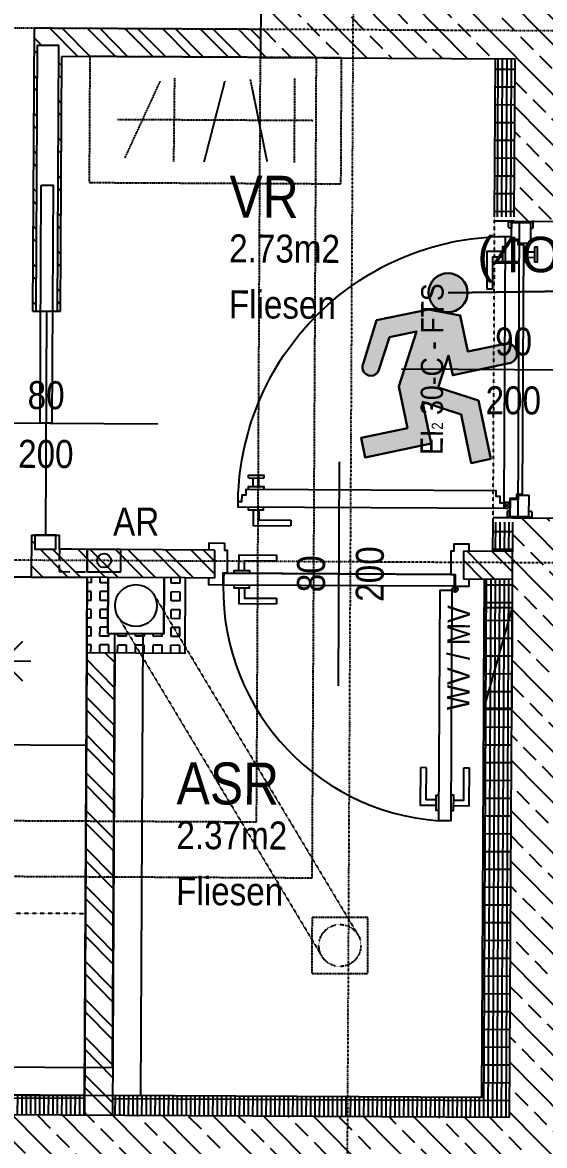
# Model space of a CAD drawing. Header units: millimetres. Extents: x -89828 to -25315, y -35442 to 69272.
# Drawn here: x -79983 to -78117, y 27855 to 31866 of the extents above; entities that cross this region are included whole.
import ezdxf
from ezdxf.enums import TextEntityAlignment as Align

# ---------------------------------------------------------------- set-up
doc = ezdxf.new("R2010")
doc.units = ezdxf.units.MM
doc.linetypes.add('HIDDEN2', pattern=[0.1875, 0.125, -0.0625])
doc.linetypes.add('STRICHPUNKT', pattern=[1, 0.5, -0.25, 0, -0.25])
for name, color, linetype in [('00_HLP---------M0', 6, 'Continuous'), ('00_HLP-G00-L04-M0', 6, 'Continuous'), ('01-ANS-G00-L04-M0', 8, 'Continuous'), ('01-TXT---------M0', 1, 'Continuous'), ('01-TXT---------PP', 1, 'Continuous'), ('01-TXT-G00-L04-M0', 1, 'Continuous'), ('02-AXO-G00-L04-M0', 8, 'STRICHPUNKT'), ('02-DIM-G00-L04-ROHBAU', 8, 'Continuous'), ('02-FIL-G00-L04-ORANGE', 40, 'Continuous'), ('02-FIL-G00-L04-STB', 8, 'Continuous'), ('02-HID-G00-L04-M0', 8, 'HIDDEN2'), ('02-TWA---------M0', 4, 'Continuous'), ('02-TWA-G00-L04-M0', 4, 'Continuous'), ('02-ZWA---------M0', 2, 'Continuous'), ('02-ZWA-G00-L04-M0', 2, 'Continuous'), ('03-ANS-G00-L04-M0', 8, 'Continuous'), ('03-HID-G00-L04-M0', 8, 'HIDDEN2'), ('03-SYM-G00-L04-M0', 8, 'Continuous'), ('05-STO---------M0', 1, 'Continuous'), ('05-STO--------M0', 1, 'Continuous'), ('05-SYM---------M0', 8, 'Continuous'), ('05-SYM--------M0', 8, 'Continuous'), ('05-SYM-G00-L04-M0', 8, 'Continuous'), ('05-TXT--------M0', 8, 'Continuous'), ('05-TXT-G00-L04-M0', 8, 'Continuous'), ('05_HLP---------M0', 6, 'Continuous'), ('07-SAN---------M0', 8, 'Continuous'), ('07-SAN-G00-L04-FBHZG-EVERT', 8, 'Continuous'), ('07-SAN-G00-L04-KLIMA', 8, 'Continuous'), ('07-SAN-G00-L04-Küche', 8, 'Continuous'), ('07-SAN-G00-L04-M0', 8, 'Continuous'), ('07_MOB-G00-L04-M0', 6, 'HIDDEN2')]:
    doc.layers.add(name, color=color, linetype=linetype)
doc.styles.add('ARIAL', font='arial.ttf', dxfattribs={"width": 0.85})
doc.styles.get("Standard").update_dxf_attribs({"font": 'arial.ttf'})
doc.dimstyles.new('pp chromy&schneider', dxfattribs={"dimscale": 0.005, "dimtxt": 25, "dimasz": 10, "dimexe": 0, "dimexo": 0, "dimgap": 5, "dimtad": 1, "dimdec": 1, "dimlfac": 100, "dimrnd": 0.1, "dimzin": 9, "dimdsep": 46, "dimtxsty": 'ARIAL', "dimblk": 'c&s kote', "dimcen": 0, "dimse1": 1, "dimse2": 1, "dimclrd": 8, "dimclrt": 8, "dimadec": 0, "dimazin": 0, "dimtfac": 0.75, "dimtdec": 1, "dimtix": 1, "dimtmove": 2, "dimatfit": 0, "dimldrblk": 'NONE', "dimfxl": 1, "dimtolj": 1, "dimlwd": -1, "dimarcsym": 0})
pattern_1 = [(89.70755, (-111790.204, -17025.04), (-15.874793, 0.0810293), []), (179.70755, (-111790.204, -17025.04), (-0.32412, -63.49917), [])]
pattern_2 = [(134.70755, (-111790.2, -17025.04), (-67.69482, -67.00727), []), (134.70755, (-111789.975, -16980.14), (-67.69482, -67.00727), [])]
pattern_3 = [(134.70755, (-111790.2, -17025.04), (-90.25976, -89.34302), []), (134.70755, (-111789.75, -16935.24), (-90.25976, -89.34302), [63.5, -31.75])]

# ---------------------------------------------------------------- blocks, each defined once
blk = doc.blocks.new('05-TXT')
at = {"layer": '05-TXT--------M0'}
blk.add_line((-0.4, 0), (0.4, 0), dxfattribs=at)
at = {"layer": '05-TXT--------M0', "color": 8, "style": 'ARIAL', "width": 0.85}
blk.add_attdef('BREITE', text='', height=0.1, dxfattribs=at).set_placement((0, 0.05), align=Align.CENTER)
blk.add_attdef('HÖHE', text='', height=0.1, rotation=360, dxfattribs=at).set_placement((0, -0.06), align=Align.TOP_CENTER)
blk = doc.blocks.new('WET')
at = {"layer": '02-TWA---------M0'}
for points in [[(-0.53, 0), (-0.53, 0.2)], [(0.53, 0), (0.53, 0.2)]]:
    blk.add_lwpolyline(points, dxfattribs=at)
at = {"layer": '02-ZWA---------M0'}
for points in [[(-0.53, 0), (-0.53, -0.07)], [(0.53, 0), (0.53, -0.07)]]:
    blk.add_lwpolyline(points, dxfattribs=at)
at = {"layer": '05-STO---------M0'}
for points in [[(-0.525, 0.058), (-0.505, 0.058), (-0.505, 0.063, 0.414214), (-0.51, 0.068), (-0.53, 0.068)], [(0.525, 0.058), (0.505, 0.058), (0.505, 0.063, -0.414214), (0.51, 0.068), (0.53, 0.068)], [(-0.525, -0.01), (-0.505, -0.01), (-0.505, -0.015, -0.414214), (-0.51, -0.02), (-0.53, -0.02)], [(0.525, -0.01), (0.505, -0.01), (0.505, -0.015, 0.414214), (0.51, -0.02), (0.53, -0.02)]]:
    blk.add_lwpolyline(points, format="xyb", close=True, dxfattribs=at)
for points in [[(-0.464, -0.01), (-0.525, -0.01), (-0.525, 0.058), (-0.45, 0.058), (-0.45, 0.058), (-0.45, 0.058), (-0.45, 0.0195), (-0.464, 0.0195), (-0.464, -0.01)], [(0.464, -0.01), (0.525, -0.01), (0.525, 0.058), (0.45, 0.058), (0.45, 0.058), (0.45, 0.058), (0.45, 0.0195), (0.464, 0.0195), (0.464, -0.01)]]:
    blk.add_lwpolyline(points, dxfattribs=at)
at = {"layer": '05-SYM---------M0'}
for p, q in [((-0.422, -0.908), (-0.392, -0.908)), ((-0.422, -0.928), (-0.392, -0.928))]:
    blk.add_line(p, q, dxfattribs=at)
for points in [[(0.53, 0.018), (-0.53, 0.018)], [(-0.432, -0.061), (-0.432, -0.061), (-0.452, -0.061), (-0.452, -0.046), (-0.476, -0.046), (-0.476, -0.032), (-0.496, -0.032), (-0.496, -0.982), (-0.476, -0.982), (-0.476, -0.968), (-0.452, -0.968), (-0.452, -0.953), (-0.432, -0.953), (-0.432, -0.061)], [(-0.491, -0.021), (-0.481, -0.021)], [(-0.486, -0.026), (-0.486, -0.016)], [(-0.506, -0.928), (-0.562, -0.928), (-0.562, -0.793)], [(-0.542, -0.793), (-0.562, -0.793)], [(-0.506, -0.908), (-0.542, -0.908), (-0.542, -0.793)], [(-0.496, -0.9455), (-0.506, -0.9455), (-0.506, -0.8905), (-0.496, -0.8905)], [(-0.432, -0.9455), (-0.422, -0.9455), (-0.422, -0.8905), (-0.432, -0.8905)], [(-0.392, -0.9455), (-0.382, -0.9455), (-0.382, -0.8905), (-0.392, -0.8905)], [(-0.392, -0.9455), (-0.392, -0.8905)]]:
    blk.add_lwpolyline(points, dxfattribs=at)
blk.add_circle((-0.486, -0.021), 0.01, dxfattribs=at)
blk.add_arc((-0.486, -0.021), 0.9611, 269.4038, 0.6558, dxfattribs=at)
at = {"layer": '05_HLP---------M0'}
for p, q in [((0.401, 0.043), (0.401, 0.073)), ((0.421, 0.043), (0.421, 0.073))]:
    blk.add_line(p, q, dxfattribs=at)
for points in [[(0.4385, 0.073), (0.4385, 0.083), (0.3835, 0.083), (0.3835, 0.073)], [(0.4385, 0.073), (0.3835, 0.073)], [(0.4385, 0.033), (0.4385, 0.043), (0.3835, 0.043), (0.3835, 0.033)], [(-0.446, 0.033), (-0.446, 0.033), (-0.446, 0.013), (-0.461, 0.013), (-0.461, -0.011), (-0.475, -0.011), (-0.475, -0.031), (0.475, -0.031), (0.475, -0.011), (0.461, -0.011), (0.461, 0.013), (0.446, 0.013), (0.446, 0.033), (-0.446, 0.033)], [(0.4385, -0.031), (0.4385, -0.041), (0.3835, -0.041), (0.3835, -0.031)], [(0.421, -0.041), (0.421, -0.097), (0.286, -0.097)], [(0.401, -0.041), (0.401, -0.077), (0.286, -0.077)], [(0.286, -0.077), (0.286, -0.097)]]:
    blk.add_lwpolyline(points, dxfattribs=at)
blk = doc.blocks.new('01-SQM')
at = {"layer": '01-TXT---------M0', "color": 1, "style": 'ARIAL', "width": 0.85}
blk.add_attdef('ROOM', (0, 0), '', height=0.15, dxfattribs=at)
blk.add_attdef('AREA', text='', height=0.1, dxfattribs=at).set_placement((0, -0.06), align=Align.TOP_LEFT)
at = {"layer": '01-TXT---------PP', "color": 1, "style": 'ARIAL', "width": 0.85}
blk.add_attdef('NR', text='', height=0.15, dxfattribs=at).set_placement((-0.1173, 0), align=Align.RIGHT)
blk.add_attdef('FLOOR', text='', height=0.1, dxfattribs=at).set_placement((0, -0.26), align=Align.TOP_LEFT)
blk = doc.blocks.new('TÜR-80_10er-WAND')
at = {"layer": '00_HLP---------M0'}
for points in [[(-0.3575, 0.027), (-0.3575, 0.083), (-0.2225, 0.083)], [(-0.2225, 0.063), (-0.2225, 0.083)], [(-0.3375, 0.027), (-0.3375, 0.063), (-0.2225, 0.063)], [(0.4, 0.017), (-0.4, 0.017)], [(-0.375, 0.017), (-0.375, 0.027), (-0.32, 0.027), (-0.32, 0.017)], [(-0.375, -0.025), (-0.375, -0.035), (-0.32, -0.035), (-0.32, -0.025)], [(-0.3575, -0.035), (-0.3575, -0.091), (-0.2225, -0.091)], [(-0.3375, -0.035), (-0.3375, -0.071), (-0.2225, -0.071)], [(-0.2225, -0.071), (-0.2225, -0.091)]]:
    blk.add_lwpolyline(points, dxfattribs=at)
blk.add_lwpolyline([(0.4115, -0.025), (-0.4115, -0.025), (-0.4115, -0.025), (-0.4115, 0.017), (0.4115, 0.017)], close=True, dxfattribs=at)
at = {"layer": '02-ZWA---------M0'}
for points in [[(-0.445, 0.1), (-0.445, 0)], [(0.445, 0.1), (0.445, 0)]]:
    blk.add_lwpolyline(points, dxfattribs=at)
at = {"layer": '05-STO--------M0'}
for points in [[(-0.465, 0.1), (-0.465, 0.125), (-0.41, 0.125), (-0.41, 0.1), (-0.4, 0.1), (-0.4, 0.017), (-0.415, 0.017), (-0.415, -0.025), (-0.465, -0.025), (-0.465, 0)], [(0.465, 0.1), (0.465, 0.125), (0.41, 0.125), (0.41, 0.1), (0.4, 0.1), (0.4, 0.017), (0.415, 0.017), (0.415, -0.025), (0.465, -0.025), (0.465, 0)]]:
    blk.add_lwpolyline(points, dxfattribs=at)
at = {"layer": '05-SYM---------M0'}
for points in [[(0.352, -0.8085), (0.296, -0.8085), (0.296, -0.6735)], [(0.316, -0.6735), (0.296, -0.6735)], [(0.352, -0.7885), (0.316, -0.7885), (0.316, -0.6735)], [(0.414, -0.8085), (0.47, -0.8085), (0.47, -0.6735)], [(0.414, -0.7885), (0.45, -0.7885), (0.45, -0.6735)], [(0.45, -0.6735), (0.47, -0.6735)], [(0.362, -0.826), (0.352, -0.826), (0.352, -0.771), (0.362, -0.771)], [(0.404, -0.826), (0.414, -0.826), (0.414, -0.771), (0.404, -0.771)]]:
    blk.add_lwpolyline(points, dxfattribs=at)
at = {"layer": '05-SYM--------M0'}
blk.add_lwpolyline([(0.404, -0.0395), (0.404, -0.8625), (0.404, -0.8625), (0.362, -0.8625), (0.362, -0.0395)], close=True, dxfattribs=at)
for points in [[(0.41, -0.036), (0.42, -0.036)], [(0.415, -0.031), (0.415, -0.041)]]:
    blk.add_lwpolyline(points, dxfattribs=at)
blk.add_circle((0.415, -0.036), 0.01, dxfattribs=at)
blk.add_arc((0.415, -0.036), 0.8282, 176.3309, 266.3309, dxfattribs=at)
blk = doc.blocks.new('03-rar')
blk.add_circle((0, 0), 0.05)
at = {"layer": '01-TXT---------M0', "color": 8, "style": 'ARIAL', "width": 0.85}
blk.add_attdef('RR', text='', height=0.1, dxfattribs=at).set_placement((0, 0.1), align=Align.CENTER)
blk = doc.blocks.new('Kühlschrank')
blk.add_lwpolyline([(-0.3, 0), (0.3, 0), (0.3, -0.6), (-0.3, -0.6)], close=True)
for points in [[(0, -0.2), (0, -0.4)], [(0.0707, -0.2293), (-0.0707, -0.3707)], [(-0.0707, -0.2293), (0.0707, -0.3707)], [(-0.1, -0.3), (0.1, -0.3)]]:
    blk.add_lwpolyline(points)
blk = doc.blocks.new('c&s kote')
at = {"color": 8}
for p, q in [((0, -2), (0, 2)), ((0, 2), (0, -2)), ((-2, 0), (2, 0)), ((2, 0), (-2, 0))]:
    blk.add_line(p, q, dxfattribs=at)
blk.add_circle((0, 0), 0.5, dxfattribs=at)
blk = doc.blocks.new('*D358')
at = {"layer": '02-DIM-G00-L04-ROHBAU', "color": 8, "transparency": 16777216}
blk.add_arc((-84106.7, 21100.8), 1076, 180.0171, 269.7049, dxfattribs=at)
at = {"layer": 'Defpoints', "color": 0, "transparency": 16777216}
for p in [(-84004.5, 41133.9), (-89295.3, 21099.5), (-71706.6, 21103.9), (-85039.4, 20564.2), (-84118.8, 18734.2)]:
    blk.add_point(p, dxfattribs=at)
at = {"layer": '02-DIM-G00-L04-ROHBAU', "color": 8, "transparency": 16777216, "xscale": 0.05, "yscale": 0.05, "zscale": 0.05}
for p, rotation in [((-85182.7, 21100.5), 90.01578644530409), ((-84112.2, 20024.8), 359.7062180805232)]:
    blk.add_blockref('c&s kote', p, dxfattribs=dict(at, rotation=rotation))
at = {"layer": '02-DIM-G00-L04-ROHBAU', "color": 8, "transparency": 16777216, "insert": (-84869.4, 20341.8), "char_height": 0.125, "attachment_point": 5, "rotation": 314.861, "style": 'ARIAL'}
blk.add_mtext('\\A1;90°', dxfattribs=at)
blk = doc.blocks.new('_None')
blk = doc.blocks.new('07_Klimasifon')
at = {"layer": '00_HLP---------M0', "linetype": 'HIDDEN2', "ltscale": 0.3}
blk.add_lwpolyline([(0, -0.1), (0.08, -0.1), (0.08, 0), (0, 0)], close=True, dxfattribs=at)
at = {"layer": '07-SAN---------M0'}
blk.add_lwpolyline([(0, -0.22), (0.08, -0.22), (0.08, -0.1), (0, -0.1)], close=True, dxfattribs=at)
blk.add_circle((0.04, -0.16), 0.025, dxfattribs=at)
blk = doc.blocks.new('*D401')
at = {"layer": '02-DIM-G00-L04-ROHBAU', "color": 8, "transparency": 16777216}
blk.add_arc((-84017.6, 38567), 783.2, 89.7112, 180.3764, dxfattribs=at)
at = {"layer": 'Defpoints', "color": 0, "transparency": 16777216}
for p in [(-84004.5, 41133.9), (-84408.4, 39245.7), (-66186.8, 38685.2), (-89206.3, 38532.5), (-84118.8, 18734.2)]:
    blk.add_point(p, dxfattribs=at)
at = {"layer": '02-DIM-G00-L04-ROHBAU', "color": 8, "transparency": 16777216, "xscale": 0.05, "yscale": 0.05, "zscale": 0.05}
for p, rotation in [((-84013.6, 39350.1), 359.709378319148), ((-84800.7, 38561.8), 270.3781979327374)]:
    blk.add_blockref('c&s kote', p, dxfattribs=dict(at, rotation=rotation))
at = {"layer": '02-DIM-G00-L04-ROHBAU', "color": 8, "transparency": 16777216, "insert": (-84571.9, 39120.4), "char_height": 0.125, "attachment_point": 5, "rotation": 45.0438, "style": 'ARIAL'}
blk.add_mtext('\\A1;91°', dxfattribs=at)
blk = doc.blocks.new('*D400')
at = {"layer": '02-DIM-G00-L04-ROHBAU', "color": 8, "transparency": 16777216}
blk.add_arc((-84037, 34766.4), 799.5, 89.7111, 179.704, dxfattribs=at)
at = {"layer": 'Defpoints', "color": 0, "transparency": 16777216}
for p in [(-84004.5, 41133.9), (-84433.2, 35460.8), (-89225.4, 34792.9), (-66207.2, 34675.4), (-84118.8, 18734.2)]:
    blk.add_point(p, dxfattribs=at)
at = {"layer": '02-DIM-G00-L04-ROHBAU', "color": 8, "transparency": 16777216, "xscale": 0.05, "yscale": 0.05, "zscale": 0.05}
for p, rotation in [((-84032.9, 35565.8), 359.7093409936003), ((-84836.4, 34770.5), 269.7057576421179)]:
    blk.add_blockref('c&s kote', p, dxfattribs=dict(at, rotation=rotation))
at = {"layer": '02-DIM-G00-L04-ROHBAU', "color": 8, "transparency": 16777216, "insert": (-84599.5, 35334.6), "char_height": 0.125, "attachment_point": 5, "rotation": 44.7075, "style": 'ARIAL'}
blk.add_mtext('\\A1;90°', dxfattribs=at)
blk = doc.blocks.new('SCHIEBETÜR-80')
at = {"layer": '02-ZWA---------M0'}
for points in [[(-0.4, 0.05), (-0.4, 0.0375)], [(0.4, 0.05), (0.4, -0.05)], [(-0.4, 0.0375), (-1.35, 0.0375), (-1.35, -0.0375), (-0.4, -0.0375)], [(-0.4, -0.0375), (-0.4, -0.05)]]:
    blk.add_lwpolyline(points, dxfattribs=at)
blk.add_lwpolyline([(0.4, 0.0375), (0.45, 0.0375), (0.45, -0.0375), (0.4, -0.0375)], close=True, dxfattribs=at)
at = {"layer": '05-SYM---------M0'}
blk.add_lwpolyline([(-0.85, 0.021), (-0.85, -0.021), (0, -0.021), (0, 0.021)], close=True, dxfattribs=at)
blk = doc.blocks.new('9809550')
at = {"color": 18, "lineweight": 30, "true_color": 0x000000}
for points in [[(423921.7, 99168.8), (423956.8, 99168.8), (423956.8, 99202.9), (423984.5, 99214.5), (424033.7, 99214.5), (424053.8, 99178.3)], [(424040.2, 99170.9), (424025.2, 99196.7), (423999.7, 99196.8), (424026.2, 99150.3), (424026.2, 99110.9), (424070.2, 99110.9), (424070.2, 99092.3), (424007.5, 99092.3), (424007.5, 99131.7), (423975, 99113.1), (423975, 99067), (423956.5, 99067), (423956.5, 99122.4), (423990.5, 99141.9), (423975.1, 99168.8), (423975.1, 99150.2), (423921.7, 99150.3)]]:
    blk.add_lwpolyline(points, dxfattribs=at)
blk.add_circle((423963.6, 99225.9), 18.1, dxfattribs=at)
for centre, radius, start, end in [((424047.8, 99173.1), 7.96, 195.7299, 41.4005), ((423921.7, 99159.5), 9.27, 89.9849, 270.0151)]:
    blk.add_arc(centre, radius, start, end, dxfattribs=at)
blk = doc.blocks.new('750298750')
h = blk.add_hatch(color=3)
h.paths.add_polyline_path([(426943.6, 99576.9), (426968.1, 99576.8), (426982.5, 99552, 1.25347), (426995.6, 99559.2), (426976.3, 99594), (426929, 99594), (426902.3, 99582.8), (426902.3, 99550), (426868.6, 99550, 1), (426868.6, 99532.2), (426919.9, 99532.1), (426919.9, 99550), (426934.8, 99524.1), (426902.1, 99505.4), (426902.1, 99452.1), (426919.8, 99452.1), (426919.8, 99496.4), (426951.1, 99514.3), (426951.1, 99476.4), (427011.4, 99476.4), (427011.4, 99494.3), (426969.1, 99494.3), (426969.1, 99532.2)])
h.paths.add_polyline_path([(426891.5, 99604.9, 1), (426926.3, 99604.9, 1)])
at = {"xscale": 0.9619413167778113, "yscale": 0.9619413167778113, "zscale": 0.9619413167778113}
blk.add_blockref('9809550', (19080.8, 4155.4), dxfattribs=at)

msp = doc.modelspace()

# ---------------------------------------------------------------- hatches: boundary and pattern name
at = {"layer": '02-FIL-G00-L04-ORANGE', "true_color": 0x636466}
h = msp.add_hatch(dxfattribs=at)
h.set_pattern_fill('ANSI32', color=251, scale=10, angle=197.0465413, style=0)
h.set_pattern_definition(pattern_2)
h.paths.add_polyline_path([(-79131.8544, 31841.3065), (-79941.8439, 31845.4409), (-79946.9991, 30835.4541), (-79934.4993, 30835.3902), (-79929.6503, 31785.3779), (-79854.6512, 31784.9951), (-79859.5002, 30835.0074), (-79847.0004, 30834.9436), (-79842.3556, 31744.9318), (-79132.3648, 31741.3078)])
h = msp.add_hatch(dxfattribs=at)
h.set_pattern_fill('GRATE', color=251, scale=20, angle=197.0465413, style=0)
h.set_pattern_definition(pattern_1)
h.paths.add_polyline_path([(-78222.3767, 31736.663), (-78292.3758, 31737.0203), (-78295.2597, 31172.0276), (-78225.2606, 31171.6703)])
h = msp.add_hatch(dxfattribs=at)
h.set_pattern_fill('GRATE', color=251, scale=20, angle=197.0465413, style=0)
h.set_pattern_definition(pattern_1)
h.paths.add_polyline_path([(-78230.8242, 30081.6845), (-78300.8232, 30082.0418), (-78301.3592, 29977.0432), (-78231.3601, 29976.6859)])
h = msp.add_hatch(dxfattribs=at)
h.set_pattern_fill('ANSI32', color=251, scale=10, angle=197.0465413, style=0)
h.set_pattern_definition(pattern_2)
h.paths.add_polyline_path([(-79296.3462, 29982.1219), (-79851.339, 29984.9547), (-79851.0838, 30034.9541), (-79863.5836, 30035.0179), (-79863.8388, 29985.0185), (-79938.8378, 29985.4013), (-79938.5826, 30035.4007), (-79951.0825, 30035.4645), (-79951.8481, 29885.4664), (-79751.8507, 29884.4456), (-79401.8553, 29882.6591), (-79296.8566, 29882.1232)])
h = msp.add_hatch(dxfattribs=at)
h.set_pattern_fill('ANSI32', color=251, scale=10, angle=197.0465413, style=0)
h.set_pattern_definition(pattern_2)
h.paths.add_polyline_path([(-78231.8705, 29876.6872), (-78231.3601, 29976.6859), (-78406.3578, 29977.5791), (-78406.8682, 29877.5804)])
h = msp.add_hatch(dxfattribs=at)
h.set_pattern_fill('SQUARE', color=251, scale=10, angle=197.0465413, style=0)
h.set_pattern_definition([(89.70755, (-111790.204, -17025.04), (-31.749586, 0.162059), [31.75, -31.75]), (179.70755, (-111790.204, -17025.04), (-0.162059, -31.749586), [31.75, -31.75])])
h.paths.add_polyline_path([(-79401.8553, 29882.6591), (-79476.8543, 29883.0419), (-79477.8751, 29683.0445), (-79677.8725, 29684.0654), (-79676.8517, 29884.0628), (-79751.8507, 29884.4456), (-79753.2288, 29614.4491), (-79403.2334, 29612.6626)])
h = msp.add_hatch(dxfattribs=at)
h.set_pattern_fill('GRATE', color=251, scale=20, angle=197.0465413, style=0)
h.set_pattern_definition(pattern_1)
h.paths.add_polyline_path([(-78241.6706, 27956.7122), (-78231.8705, 29876.6872), (-78331.8692, 29877.1976), (-78341.312, 28027.2217), (-79661.2948, 28033.9593), (-79661.6521, 27963.9602)])
h = msp.add_hatch(dxfattribs=at)
h.set_pattern_fill('ANSI32', color=251, scale=10, angle=197.0465413, style=0)
h.set_pattern_definition(pattern_2)
h.paths.add_polyline_path([(-79653.2302, 29613.9387), (-79753.2288, 29614.4491), (-79754.9132, 29284.4534), (-79761.2935, 28034.4697), (-79761.6508, 27964.4706), (-79661.6521, 27963.9602)])
h = msp.add_hatch(dxfattribs=at)
h.set_pattern_fill('GRATE', color=251, scale=20, angle=197.0465413, style=0)
h.set_pattern_definition(pattern_1)
h.paths.add_polyline_path([(-79761.6508, 27964.4706), (-79761.2935, 28034.4697), (-82871.253, 28050.3438), (-82871.6103, 27980.3447)])
at = {"layer": '02-FIL-G00-L04-STB', "true_color": 0x636466}
h = msp.add_hatch(dxfattribs=at)
h.set_pattern_fill('ANSI33', color=251, scale=20, angle=197.0465413, style=0)
h.set_pattern_definition(pattern_3)
h.paths.add_polyline_path([(-76501.3783, 31927.8811), (-78931.3466, 31940.2843), (-78920.5767, 34050.2569), (-76490.6084, 34037.8536), (-76487.5969, 34627.846), (-71237.6653, 34601.0489), (-71240.5236, 34041.0562), (-71040.5263, 34040.0353), (-71036.6471, 34800.0254), (-72536.6275, 34807.6817), (-72528.6461, 36371.355), (-72608.6451, 36371.7634), (-72608.645, 36371.7751), (-72728.6433, 36372.4051), (-72736.6249, 34808.7026), (-76686.5735, 34828.8642), (-76689.5849, 34238.8719), (-79119.5533, 34251.2751), (-79132.3648, 31741.3078), (-78222.3767, 31736.663), (-78225.3371, 31156.6705), (-78145.3382, 31156.2622), (-78025.3397, 31155.6497), (-78022.3793, 31735.6421), (-76502.3991, 31727.8837)])
h = msp.add_hatch(dxfattribs=at)
h.set_pattern_fill('ANSI33', color=251, scale=20, angle=197.0465413, style=0)
h.set_pattern_definition(pattern_3)
h.paths.add_polyline_path([(-78032.0773, 29835.6669), (-77892.0791, 29834.9523), (-77891.0583, 30034.9497), (-78031.0564, 30035.6643), (-78030.7502, 30095.6635), (-78230.7476, 30096.6843), (-78241.6706, 27956.7122), (-82871.6103, 27980.3447), (-82865.8936, 29100.3301), (-83065.891, 29101.3509), (-83072.8327, 27741.3686), (-82872.8353, 27740.3478), (-82872.6311, 27780.3473), (-78042.694, 27755.694)])

# ---------------------------------------------------------------- linework, layer by layer
at = {"color": 4, "lineweight": 30}
msp.add_lwpolyline([(-78461.684, 30900.9409), (-76042.9005, 30934.3389)], dxfattribs=at)
at = {"layer": '00_HLP-G00-L04-M0', "color": 251, "linetype": 'HIDDEN2', "true_color": 0x636466}
for points in [[(-79146.2993, 29011.3434), (-79132.3648, 31741.3078)], [(-78947.3228, 28810.3251), (-78932.3674, 31740.2869)], [(-82866.2509, 29030.331), (-79146.2993, 29011.3434)], [(-78947.3228, 28810.3251), (-82867.2717, 28830.3336)]]:
    msp.add_lwpolyline(points, dxfattribs=at)
at = {"layer": '01-ANS-G00-L04-M0', "color": 251, "true_color": 0x636466}
for points in [[(-79946.9991, 30835.4541), (-79847.0004, 30834.9436)], [(-79896.9998, 30835.1988), (-79901.0831, 30035.2093)]]:
    msp.add_lwpolyline(points, dxfattribs=at)
at = {"layer": '02-AXO-G00-L04-M0', "color": 251, "true_color": 0x636466}
for points in [[(-78754.555, 41107.0959), (-78868.8892, 18707.3877)], [(-68221.9965, 31785.6196), (-89240.2233, 31892.9023)], [(-68231.6945, 29885.6444), (-89249.9213, 29992.9271)]]:
    msp.add_lwpolyline(points, dxfattribs=at)
at = {"layer": '02-HID-G00-L04-M0', "color": 251, "ltscale": 0.5, "true_color": 0x636466}
msp.add_lwpolyline([(-78300.8232, 30082.0418), (-78295.2597, 31172.0276)], dxfattribs=at)
at = {"layer": '02-TWA-G00-L04-M0', "color": 251, "true_color": 0x636466}
for p, q in [((-79119.5533, 34251.2751), (-79132.3648, 31741.3078)), ((-79132.3648, 31741.3078), (-78222.3767, 31736.663)), ((-78241.6706, 27956.7122), (-78230.8242, 30081.6845)), ((-82871.6103, 27980.3447), (-78241.6706, 27956.7122))]:
    msp.add_line(p, q, dxfattribs=at)
msp.add_lwpolyline([(-78225.2606, 31171.6703), (-78222.3767, 31736.663)], dxfattribs=at)
at = {"layer": '02-ZWA-G00-L04-M0', "color": 251, "true_color": 0x636466}
for p, q in [((-79847.0004, 30834.9436), (-79842.3556, 31744.9318)), ((-78295.2597, 31172.0276), (-78292.3758, 31737.0203)), ((-78301.3592, 29977.0432), (-78300.8232, 30082.0418)), ((-79851.339, 29984.9547), (-79851.0838, 30034.9541)), ((-79296.3462, 29982.1219), (-79851.339, 29984.9547)), ((-78231.3601, 29976.6859), (-78406.3578, 29977.5791)), ((-79401.8553, 29882.6591), (-79951.8481, 29885.4664)), ((-79296.8566, 29882.1232), (-79401.8553, 29882.6591)), ((-78231.8705, 29876.6872), (-78406.8682, 29877.5804)), ((-78341.312, 28027.2217), (-78331.8692, 29877.1976)), ((-79761.2935, 28034.4697), (-82871.253, 28050.3438)), ((-78341.312, 28027.2217), (-79661.2948, 28033.9593))]:
    msp.add_line(p, q, dxfattribs=at)
for points in [[(-79131.8544, 31841.3065), (-79941.8439, 31845.4409), (-79946.9991, 30835.4541)], [(-79132.3648, 31741.3078), (-79842.3556, 31744.9318)], [(-79951.0825, 30035.4645), (-79951.8481, 29885.4664)], [(-79401.8553, 29882.6591), (-79403.2334, 29612.6626), (-79753.2288, 29614.4491), (-79751.8507, 29884.4456)], [(-79476.8543, 29883.0419), (-79477.8751, 29683.0445), (-79677.8725, 29684.0654), (-79676.8517, 29884.0628)], [(-79753.2288, 29614.4491), (-79761.6508, 27964.4706)], [(-79653.2302, 29613.9387), (-79661.6521, 27963.9602)]]:
    msp.add_lwpolyline(points, dxfattribs=at)
at = {"layer": '03-ANS-G00-L04-M0', "color": 251, "true_color": 0x636466}
for points in [[(-79476.8543, 29883.0419), (-79676.8517, 29884.0628), (-79677.8725, 29684.0654), (-79477.8751, 29683.0445)], [(-79660.7844, 28133.958), (-79652.8729, 29683.9378), (-79552.8742, 29683.4273), (-79561.2961, 28033.4488), (-80881.2789, 28040.1864), (-80880.7685, 28140.1851), (-79660.7844, 28133.958)]]:
    msp.add_lwpolyline(points, close=True, dxfattribs=at)
at = {"layer": '03-HID-G00-L04-M0', "color": 251, "linetype": 'HIDDEN2', "true_color": 0x636466}
msp.add_lwpolyline([(-78748.04, 28669.3061), (-78948.0374, 28670.3269), (-78949.0582, 28470.3295), (-78749.0608, 28469.3087)], close=True, dxfattribs=at)
at = {"layer": '03-SYM-G00-L04-M0', "color": 251, "linetype": 'HIDDEN2', "ltscale": 0.5, "true_color": 0x636466}
for points in [[(-79513.0648, 29822.1631), (-78784.2505, 28608.4273)], [(-79641.662, 29744.9442), (-78912.8477, 28531.2083)]]:
    msp.add_lwpolyline(points, dxfattribs=at)
msp.add_circle((-78848.5491, 28569.8178), 75, dxfattribs=at)
at = {"layer": '07-SAN-G00-L04-FBHZG-EVERT', "color": 251, "true_color": 0x636466}
msp.add_lwpolyline([(-78332.3796, 29777.1989), (-78232.3809, 29776.6885), (-78234.2184, 29416.6932), (-78334.2171, 29417.2036)], close=True, dxfattribs=at)
msp.add_lwpolyline([(-78232.3809, 29776.6885), (-78334.2171, 29417.2036)], dxfattribs=at)
at = {"layer": '07-SAN-G00-L04-Küche', "color": 251, "linetype": 'HIDDEN2', "ltscale": 0.5, "true_color": 0x636466}
msp.add_line((-80357.9679, 28687.5237), (-79757.9758, 28684.4612), dxfattribs=at)
at = {"layer": '07-SAN-G00-L04-M0', "color": 251, "true_color": 0x636466}
msp.add_lwpolyline([(-82871.253, 28050.3438), (-79761.2935, 28034.4697), (-79751.8507, 29884.4456), (-80351.8429, 29887.5081), (-80358.2232, 28637.5244), (-80358.2232, 28637.5244), (-82868.1905, 28650.3359), (-82871.253, 28050.3438)], close=True, dxfattribs=at)
at = {"layer": '07_MOB-G00-L04-M0', "color": 251, "true_color": 0x636466}
for points in [[(-78844.6655, 31289.8334), (-78842.3686, 31739.8276), (-79742.3569, 31744.4214), (-79744.6538, 31294.4272), (-78844.6655, 31289.8334)], [(-79616.6979, 31382.2094), (-79491.2126, 31654.7042)], [(-79442.0477, 31367.8864), (-79438.6942, 31667.8676)], [(-79333.8187, 31366.7047), (-79258.877, 31657.1935)], [(-79107.8686, 31369.3905), (-79168.1259, 31663.2767)], [(-79010.5511, 31665.685), (-79012.0824, 31365.689)], [(-78943.5158, 31515.3409), (-79643.5066, 31518.9139)]]:
    msp.add_lwpolyline(points, dxfattribs=at)

# ---------------------------------------------------------------- block references
at = {"color": 102, "lineweight": 30, "true_color": 0x21de37, "xscale": -4.006823643639401, "yscale": 4.006823643639398, "zscale": 4.006823643639398, "rotation": 11.85667071720127}
msp.add_blockref('750298750', (1677592.245, -8226.9255), dxfattribs=at)
at = {"layer": '01-TXT-G00-L04-M0', "color": 251, "true_color": 0x636466, "xscale": 999.9999999999995, "yscale": 999.9999999999995, "zscale": 999.9999999999995}
for p, rotation, values in [((-79243.7857, 31169.4636), 359.707549318149, {'ROOM': 'VR', 'AREA': '2.73m2', 'FLOOR': 'Fliesen'}), ((-79432.2857, 29074.357), 359.7075493156477, {'ROOM': 'ASR', 'AREA': '2.37m2', 'FLOOR': 'Fliesen'})]:
    msp.add_blockref('01-SQM', p, dxfattribs=dict(at, rotation=rotation)).add_auto_attribs(values)
at = {"layer": '03-SYM-G00-L04-M0', "color": 251, "true_color": 0x636466}
ref = msp.add_blockref('03-rar', (-79577.3634, 29783.5537), dxfattribs=dict(at, xscale=1500.000000149733, yscale=1500.000000116678, zscale=1500.000000142526, rotation=359.9410890922115))
ref.add_attrib('RR', 'AR', dxfattribs={"layer": '01-TXT---------M0', "color": 8, "height": 100, "rotation": 359.9410891, "style": 'ARIAL', "width": 0.85}).set_placement((-79576.6988, 30033.5523), align=Align.CENTER)
at = {"layer": '05-SYM-G00-L04-M0', "color": 251, "true_color": 0x636466, "yscale": 999.9999999999995, "zscale": 999.9999999999995}
for name, p, xscale, rotation in [('SCHIEBETÜR-80', (-79899.0414, 30435.2041), -999.9999999999995, 89.70754904966797), ('WET', (-78228.0424, 30626.6774), -999.9999999999995, 269.7075492831272), ('TÜR-80_10er-WAND', (-78851.8624, 29879.8518), 999.9999999999995, 359.707549143044)]:
    msp.add_blockref(name, p, dxfattribs=dict(at, xscale=xscale, rotation=rotation))
at = {"layer": '05-TXT-G00-L04-M0', "color": 251, "true_color": 0x636466, "xscale": 999.9999999999995, "yscale": 999.9999999999995, "zscale": 999.9999999999995}
for p, rotation, values in [((-78228.0424, 30626.6774), 359.7075493514991, {'BREITE': '90', 'HÖHE': '200'}), ((-79899.0414, 30435.2041), 359.7075493331566, {'BREITE': '80', 'HÖHE': '200'}), ((-78851.7757, 29896.8516), 89.70754930647222, {'BREITE': '80', 'HÖHE': '200'})]:
    msp.add_blockref('05-TXT', p, dxfattribs=dict(at, rotation=rotation)).add_auto_attribs(values)
at = {"layer": '07-SAN-G00-L04-KLIMA', "color": 251, "true_color": 0x636466, "xscale": 999.9999999999995, "yscale": 999.9999999999995, "zscale": 999.9999999999995, "rotation": 89.70754929980222}
msp.add_blockref('07_Klimasifon', (-79851.7473, 29904.9557), dxfattribs=at)
at = {"layer": '07-SAN-G00-L04-Küche', "color": 251, "true_color": 0x636466, "xscale": 999.9999999999995, "yscale": 999.9999999999995, "zscale": 999.9999999999995, "rotation": 89.7075493164773}
msp.add_blockref('Kühlschrank', (-80353.3742, 29587.512), dxfattribs=at)

# ---------------------------------------------------------------- texts
at = {"color": 3, "lineweight": 30, "insert": (-78357.0396, 31101.5344), "char_height": 126.96738, "attachment_point": 1, "rotation": 359.8688981}
msp.add_mtext_dynamic_manual_height_columns('(4OG)', width=26879.974359, gutter_width=634.8369, heights=[0], dxfattribs=at)
at = {"layer": '05-TXT-G00-L04-M0', "color": 251, "true_color": 0x636466, "insert": (-78478.0391, 30627.9535), "char_height": 80, "width": 1200, "attachment_point": 8, "rotation": 89.7075493, "style": 'ARIAL'}
msp.add_mtext('EI{\\H0.5x;2} 30-C - FTS', dxfattribs=at)
at = {"layer": '07-SAN-G00-L04-FBHZG-EVERT', "color": 251, "linetype": 'Continuous', "true_color": 0x636466, "insert": (-78383.2977, 29597.4565), "char_height": 80, "width": 1165, "attachment_point": 8, "rotation": 89.7075493, "style": 'ARIAL'}
msp.add_mtext('WV / MV', dxfattribs=at)

# ---------------------------------------------------------------- dimensions: what is measured, and where the dimension line sits
at = {"layer": '02-DIM-G00-L04-ROHBAU', "color": 251, "true_color": 0x636466}
for base, line1, line2, picture, middle in [((-85039.3973, 20564.2), ((-84004.4866, 41133.893), (-84118.8208, 18734.1848)), ((-89295.316, 21099.4553), (-71706.5637, 21103.8928)), '*D358', (-84869.3597, 20341.837)), ((-84433.1849, 35460.7757), ((-66207.2204, 34675.3734), (-89225.4211, 34792.8646)), ((-84004.4866, 41133.893), (-84118.8208, 18734.1848)), '*D400', (-84599.4698, 35334.6346)), ((-84408.3585, 39245.6653), ((-89206.3327, 38532.5495), (-66186.753, 38685.2342)), ((-84004.4866, 41133.893), (-84118.8208, 18734.1848)), '*D401', (-84571.8502, 39120.3802))]:
    dim = msp.add_angular_dim_2l(base=base, line1=line1, line2=line2, dimstyle='pp chromy&schneider', override={"dimzin": 8}, dxfattribs=at)
    dim.commit()
    dim.dimension.update_dxf_attribs({"geometry": picture, "text_midpoint": middle})

doc.saveas('drawing.dxf')
